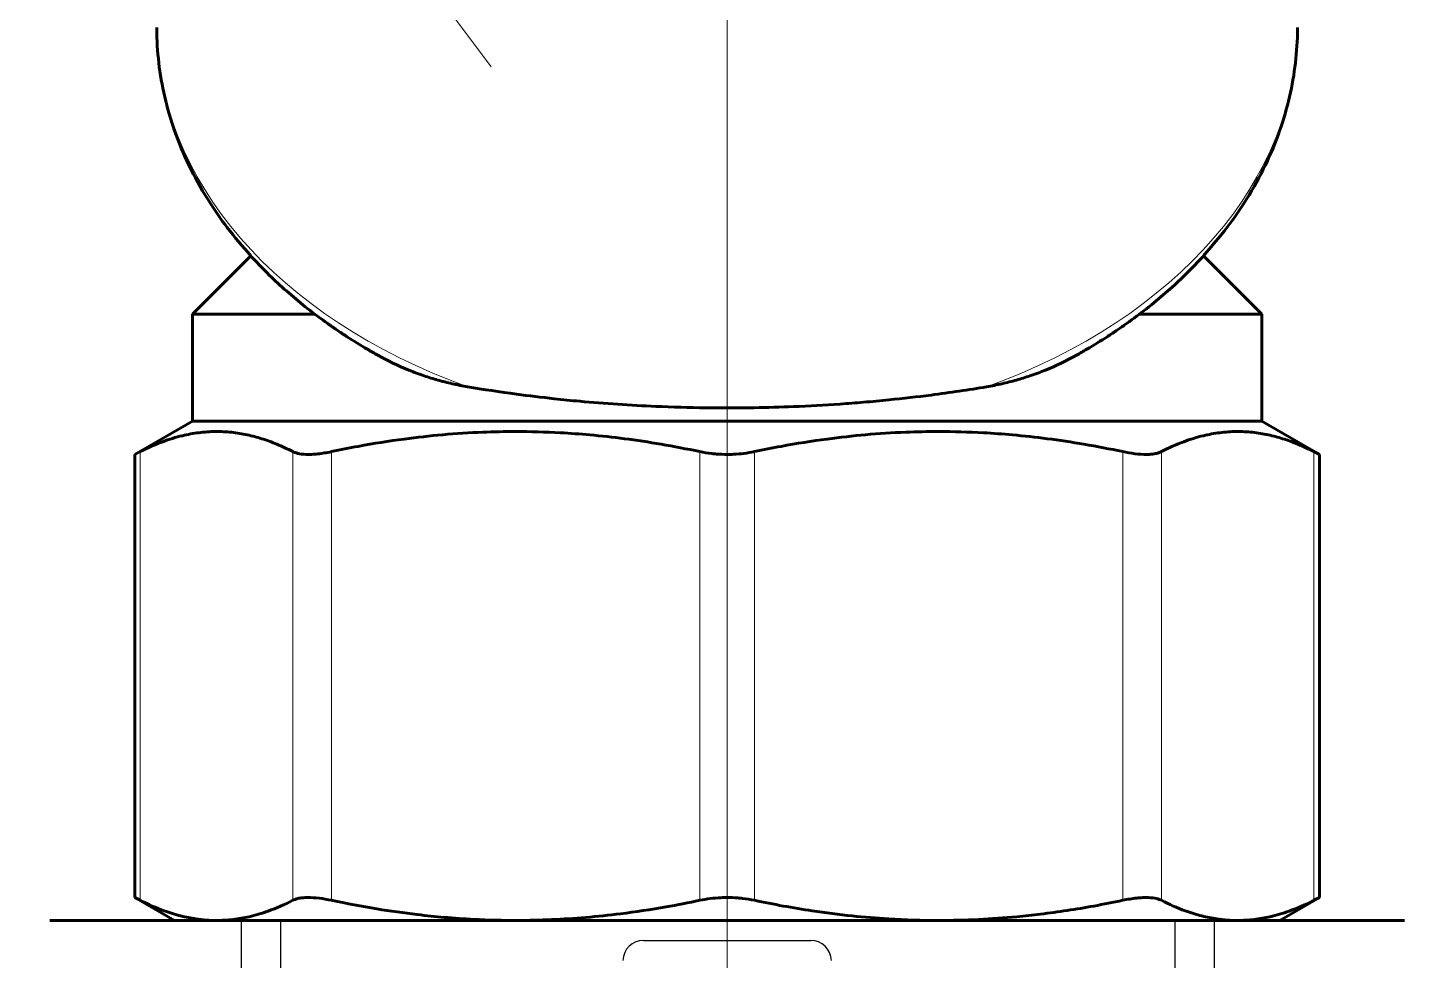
# Model space of a CAD drawing. Header units: millimetres. Extents: x -718 to 68664, y -49984 to -979.
# Drawn here: x 15673.3 to 16059.6, y -24025.4 to -23763.8 of the extents above; entities that cross this region are included whole.
import ezdxf

# ---------------------------------------------------------------- set-up
doc = ezdxf.new("R2010")
doc.units = ezdxf.units.MM
doc.layers.add('Text', color=7, linetype='Continuous', lineweight=15)
doc.layers.add('ХВС (В1)_20', color=5, linetype='Continuous', lineweight=25)

msp = doc.modelspace()

# ---------------------------------------------------------------- linework, layer by layer
at = {"layer": 'Text'}
msp.add_line((15869.59, -22177.69), (15869.59, -25764.92), dxfattribs=at)
msp.add_lwpolyline([(15803.43, -23774.83), (15317.31, -23126.01)], dxfattribs=at)
at = {"layer": 'ХВС (В1)_20', "lineweight": 60}
for p, q in [((15735.96, -23827.82), (15719.59, -23844.2)), ((16003.21, -23827.82), (16019.59, -23844.2)), ((15719.59, -23844.2), (15753.97, -23844.2)), ((15719.59, -23844.2), (15719.59, -23874.2)), ((15985.2, -23844.2), (16019.59, -23844.2)), ((16019.59, -23844.2), (16019.59, -23874.2)), ((15719.59, -23874.2), (15703.46, -23883.5)), ((15719.59, -23874.2), (16019.59, -23874.2)), ((16019.59, -23874.2), (16035.71, -23883.5)), ((15704.98, -23882.73), (15703.46, -23883.5)), ((15703.46, -23883.5), (15703.46, -24007.77)), ((16034.19, -23882.73), (16035.71, -23883.5)), ((16035.71, -23883.5), (16035.71, -24007.77)), ((15704.98, -24008.55), (15703.46, -24007.77)), ((15703.46, -24007.77), (15714.59, -24014.2)), ((16035.71, -24007.77), (16024.59, -24014.2)), ((16035.71, -24007.77), (16034.19, -24008.55)), ((15694.05, -24014.2), (15679.59, -24014.2)), ((15796.88, -24014.2), (15694.05, -24014.2)), ((15726.38, -24014.2), (15714.59, -24014.2)), ((15928.9, -24014.2), (15726.38, -24014.2)), ((15942.29, -24014.2), (15796.88, -24014.2)), ((16012.79, -24014.2), (15928.9, -24014.2)), ((16045.12, -24014.2), (15942.29, -24014.2)), ((16024.59, -24014.2), (16012.79, -24014.2)), ((16059.59, -24014.2), (16045.12, -24014.2))]:
    msp.add_line(p, q, dxfattribs=at)
at = {"layer": 'ХВС (В1)_20', "lineweight": 18}
for p, q in [((15704.98, -23882.73), (15704.98, -24008.55)), ((15747.78, -23882.73), (15747.78, -24008.55)), ((15758.61, -23882.73), (15758.61, -24008.55)), ((15861.93, -23882.73), (15861.93, -24008.55)), ((15877.24, -23882.73), (15877.24, -24008.55)), ((15980.56, -23882.73), (15980.56, -24008.55)), ((15991.39, -23882.73), (15991.39, -24008.55)), ((16034.19, -23882.73), (16034.19, -24008.55))]:
    msp.add_line(p, q, dxfattribs=at)
at = {"layer": 'ХВС (В1)_20', "ltscale": 0.5}
for p, q in [((15733.3, -24014.2), (15733.3, -24057.52)), ((16006.21, -24014.2), (16006.21, -24057.52)), ((15846.15, -24019.8), (15893.02, -24019.8))]:
    msp.add_line(p, q, dxfattribs=at)
at = {"layer": 'ХВС (В1)_20'}
for p, q in [((15744.3, -24014.2), (15744.3, -24042.77)), ((15995.21, -24014.2), (15995.21, -24042.77))]:
    msp.add_line(p, q, dxfattribs=at)
at = {"layer": 'ХВС (В1)_20', "ltscale": 0.5}
for centre, start, end in [((15846.15, -24025.61), 90, 178.0724), ((15893.02, -24025.61), 1.9276, 90)]:
    msp.add_arc(centre, 5.81, start, end, dxfattribs=at)
at = {"layer": 'ХВС (В1)_20', "lineweight": 18}
for major_axis, start_param, end_param in [((-160, 0), 0, 1.098562), ((160, 0), 5.184623, 6.283185)]:
    msp.add_ellipse((15869.59, -23763.79), major_axis=major_axis, ratio=0.707107, start_param=start_param, end_param=end_param, dxfattribs=at)
at = {"layer": 'ХВС (В1)_20', "lineweight": 60}
for points, knots in [([(15771.59, -23855.67), (15770.61, -23855.12), (15769.64, -23854.57), (15766.69, -23852.84), (15764.74, -23851.64), (15761.92, -23849.81), (15761.02, -23849.21), (15759.69, -23848.31), (15759.26, -23848.01), (15758.41, -23847.43), (15757.99, -23847.13), (15753.72, -23844.1), (15750.06, -23841.23), (15743.26, -23835.31), (15740.12, -23832.28), (15736.77, -23828.7), (15736.34, -23828.27), (15733.71, -23825.15), (15731.36, -23822.53), (15727.64, -23817.6), (15726.1, -23815.39), (15722.64, -23810.01), (15720.81, -23806.81), (15717.62, -23800.4), (15716.23, -23797.2), (15713.87, -23790.8), (15712.9, -23787.61), (15711.33, -23781.24), (15710.73, -23778.06), (15709.9, -23771.71), (15709.66, -23768.55), (15709.59, -23764.85), (15709.59, -23764.32), (15709.59, -23763.79)], [2.139714, 2.139714, 2.139714, 2.139714, 2.393847, 2.393847, 2.918507, 2.918507, 3.170158, 3.170158, 3.290861, 3.290861, 3.411564, 3.411564, 4.515622, 4.515622, 5.582119, 5.582119, 5.730832, 5.730832, 6.608737, 6.608737, 7.30266, 7.30266, 8.265226, 8.265226, 9.195466, 9.195466, 10.098054, 10.098054, 10.982006, 10.982006, 11.853999, 11.853999, 12, 12, 12, 12]), ([(15967.58, -23855.67), (15968.56, -23855.12), (15969.53, -23854.57), (15972.48, -23852.84), (15974.43, -23851.64), (15977.25, -23849.81), (15978.15, -23849.21), (15979.48, -23848.31), (15979.91, -23848.01), (15980.76, -23847.43), (15981.18, -23847.13), (15985.45, -23844.1), (15989.11, -23841.23), (15995.91, -23835.31), (15999.05, -23832.28), (16002.4, -23828.7), (16002.83, -23828.27), (16005.46, -23825.15), (16007.81, -23822.53), (16011.53, -23817.6), (16013.07, -23815.39), (16016.53, -23810.01), (16018.36, -23806.81), (16021.55, -23800.4), (16022.94, -23797.2), (16025.3, -23790.8), (16026.27, -23787.61), (16027.84, -23781.24), (16028.44, -23778.06), (16029.27, -23771.71), (16029.51, -23768.55), (16029.58, -23764.85), (16029.59, -23764.32), (16029.59, -23763.79)], [2.139714, 2.139714, 2.139714, 2.139714, 2.393847, 2.393847, 2.918507, 2.918507, 3.170158, 3.170158, 3.290861, 3.290861, 3.411564, 3.411564, 4.515622, 4.515622, 5.582119, 5.582119, 5.730832, 5.730832, 6.608737, 6.608737, 7.30266, 7.30266, 8.265226, 8.265226, 9.195466, 9.195466, 10.098055, 10.098055, 10.982007, 10.982007, 11.853999, 11.853999, 12, 12, 12, 12]), ([(15771.59, -23855.67), (15774.35, -23857.22), (15778.62, -23859.28), (15784.38, -23861.42), (15788.45, -23862.69), (15792.5, -23863.73), (15795.34, -23864.3), (15796.8, -23864.54)], [0, 0, 0, 0, 2.965136, 4.355285, 5.522454, 6.733535, 8, 8, 8, 8]), ([(15967.58, -23855.67), (15964.82, -23857.22), (15960.55, -23859.28), (15954.79, -23861.42), (15950.72, -23862.69), (15946.67, -23863.73), (15943.83, -23864.3), (15942.37, -23864.54)], [0, 0, 0, 0, 2.965136, 4.355285, 5.522454, 6.733535, 8, 8, 8, 8]), ([(15796.8, -23864.54), (15801.25, -23865.29), (15809.21, -23866.49), (15819.84, -23867.78), (15829.34, -23868.73), (15838.83, -23869.48), (15850.63, -23870.13), (15863.43, -23870.5), (15876.35, -23870.48), (15888.95, -23870.12), (15899.17, -23869.55), (15908.06, -23868.87), (15916.64, -23868.07), (15928.35, -23866.72), (15937.33, -23865.39), (15942.37, -23864.54)], [0, 0, 0, 0, 1.616045, 2.812657, 3.60047, 4.761552, 5.895903, 7.370884, 8.799593, 9.956205, 11.348921, 12.059763, 12.842018, 14.169241, 16, 16, 16, 16]), ([(15747.78, -23882.73), (15746.29, -23881.96), (15743.37, -23880.61), (15739.1, -23879.05), (15734.85, -23877.92), (15730.53, -23877.22), (15725.99, -23877), (15721.4, -23877.31), (15716.46, -23878.22), (15710.99, -23879.91), (15707.07, -23881.66), (15704.98, -23882.73)], [0, 0, 0, 0, 1.274679, 2.473431, 3.600851, 4.844661, 6.08763, 7.393509, 8.681392, 10.222948, 12, 12, 12, 12]), ([(15861.93, -23882.73), (15858.32, -23881.96), (15851.28, -23880.61), (15840.98, -23879.05), (15831.56, -23878.01), (15821.39, -23877.27), (15811.38, -23877), (15800.36, -23877.22), (15789.94, -23877.89), (15778.28, -23879.19), (15767.89, -23880.85), (15761.1, -23882.2), (15758.61, -23882.73)], [0, 0, 0, 0, 1.380902, 2.67955, 3.900922, 4.930567, 6.499956, 7.653718, 9.060201, 10.414682, 12.045216, 13, 13, 13, 13]), ([(15980.56, -23882.73), (15976.95, -23881.96), (15969.91, -23880.61), (15959.61, -23879.05), (15950.19, -23878.01), (15940.02, -23877.27), (15930.01, -23877), (15918.99, -23877.22), (15908.57, -23877.89), (15896.92, -23879.19), (15886.52, -23880.85), (15879.74, -23882.2), (15877.24, -23882.73)], [0, 0, 0, 0, 1.380902, 2.67955, 3.900922, 4.930567, 6.499956, 7.653718, 9.060201, 10.414682, 12.045216, 13, 13, 13, 13]), ([(16034.19, -23882.73), (16032.69, -23881.96), (16029.77, -23880.61), (16025.51, -23879.05), (16021.25, -23877.92), (16016.94, -23877.22), (16012.4, -23877), (16007.8, -23877.31), (16002.87, -23878.22), (15997.39, -23879.91), (15993.47, -23881.66), (15991.39, -23882.73)], [0, 0, 0, 0, 1.274679, 2.473431, 3.600851, 4.844661, 6.08763, 7.393509, 8.681392, 10.222948, 12, 12, 12, 12]), ([(15747.78, -23882.73), (15748.16, -23882.92), (15749.19, -23883.29), (15751.01, -23883.51), (15753, -23883.51), (15755.32, -23883.33), (15757.27, -23883.01), (15758.61, -23882.73)], [0, 0, 0, 0, 1.519826, 3.515107, 4.610993, 5.766308, 8, 8, 8, 8]), ([(15861.93, -23882.73), (15863.02, -23882.96), (15864.57, -23883.21), (15867.15, -23883.45), (15869.17, -23883.53), (15871.76, -23883.47), (15874.36, -23883.25), (15876.29, -23882.93), (15877.24, -23882.73)], [0, 0, 0, 0, 2.046521, 2.798995, 4.500073, 5.497114, 7.221625, 9, 9, 9, 9]), ([(15980.56, -23882.73), (15981.74, -23882.98), (15984.13, -23883.38), (15986.81, -23883.55), (15988.73, -23883.45), (15990.18, -23883.21), (15991, -23882.93), (15991.39, -23882.73)], [0, 0, 0, 0, 1.977799, 4.119335, 5.247895, 6.419223, 8, 8, 8, 8]), ([(15704.98, -24008.55), (15707.22, -24009.69), (15710.99, -24011.36), (15716.21, -24012.97), (15721.1, -24013.95), (15724.45, -24014.2), (15726.38, -24014.2)], [0, 0, 0, 0, 2.216479, 3.731547, 5.118838, 7, 7, 7, 7]), ([(15726.38, -24014.2), (15727.94, -24014.2), (15730.97, -24014.02), (15735.79, -24013.18), (15741.38, -24011.53), (15745.47, -24009.73), (15747.78, -24008.55)], [0, 0, 0, 0, 1.507376, 2.95229, 4.709081, 7, 7, 7, 7]), ([(15758.61, -24008.55), (15757.43, -24008.3), (15755.04, -24007.9), (15752.36, -24007.73), (15750.44, -24007.83), (15748.99, -24008.06), (15748.17, -24008.35), (15747.78, -24008.55)], [0, 0, 0, 0, 1.977799, 4.119335, 5.247895, 6.419223, 8, 8, 8, 8]), ([(15758.61, -24008.55), (15762.83, -24009.45), (15770.83, -24010.96), (15781.4, -24012.46), (15790.48, -24013.39), (15799.84, -24014.04), (15809.85, -24014.28), (15820.34, -24014.04), (15829.99, -24013.42), (15840.73, -24012.28), (15851.39, -24010.66), (15858.78, -24009.22), (15861.93, -24008.55)], [0, 0, 0, 0, 1.613903, 3.045205, 3.996104, 5.035078, 6.558413, 7.750938, 8.966016, 10.18259, 11.795204, 13, 13, 13, 13]), ([(15877.24, -24008.55), (15876.15, -24008.32), (15874.6, -24008.07), (15872.02, -24007.83), (15870, -24007.75), (15867.41, -24007.81), (15864.81, -24008.03), (15862.88, -24008.35), (15861.93, -24008.55)], [0, 0, 0, 0, 2.046521, 2.798995, 4.500073, 5.497114, 7.221625, 9, 9, 9, 9]), ([(15877.24, -24008.55), (15882.62, -24009.69), (15891.74, -24011.36), (15904.33, -24012.97), (15916.14, -24013.95), (15924.24, -24014.2), (15928.9, -24014.2)], [0, 0, 0, 0, 2.216479, 3.731547, 5.118838, 7, 7, 7, 7]), ([(15928.9, -24014.2), (15932.65, -24014.2), (15939.97, -24014.02), (15949.49, -24013.33), (15960.28, -24012.16), (15970.19, -24010.64), (15977.87, -24009.12), (15980.56, -24008.55)], [0, 0, 0, 0, 1.722715, 3.374046, 4.403071, 6.737439, 8, 8, 8, 8]), ([(15991.39, -24008.55), (15991.01, -24008.36), (15989.98, -24007.99), (15988.16, -24007.76), (15986.17, -24007.77), (15983.85, -24007.95), (15981.9, -24008.27), (15980.56, -24008.55)], [0, 0, 0, 0, 1.519826, 3.515107, 4.610993, 5.766308, 8, 8, 8, 8]), ([(15991.39, -24008.55), (15993.62, -24009.69), (15997.39, -24011.36), (16002.61, -24012.97), (16007.5, -24013.95), (16010.86, -24014.2), (16012.79, -24014.2)], [0, 0, 0, 0, 2.216479, 3.731547, 5.118838, 7, 7, 7, 7]), ([(16012.79, -24014.2), (16014.34, -24014.2), (16017.37, -24014.02), (16022.19, -24013.18), (16027.78, -24011.53), (16031.87, -24009.73), (16034.19, -24008.55)], [0, 0, 0, 0, 1.507376, 2.952291, 4.709081, 7, 7, 7, 7])]:
    msp.add_open_spline(points, degree=3, knots=knots, dxfattribs=at)

doc.saveas('drawing.dxf')
